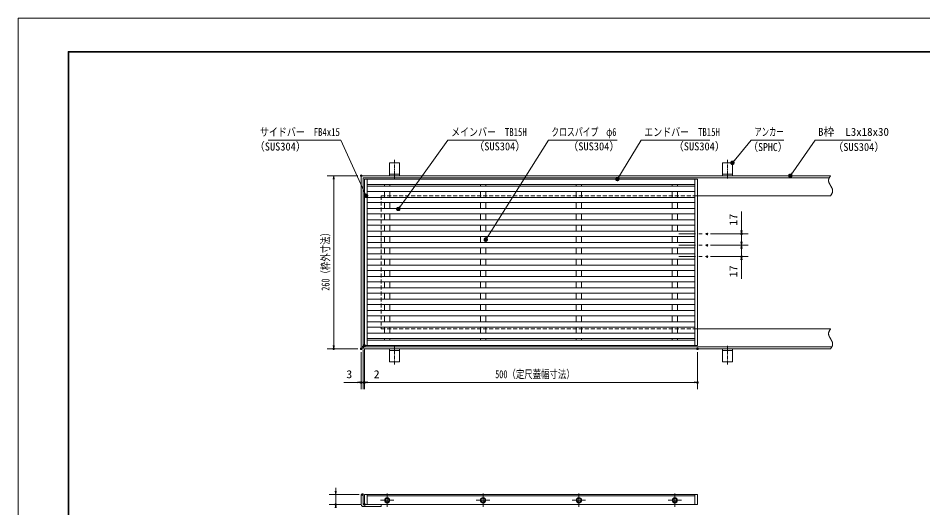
# Model space of a CAD drawing. Units: millimetres, scale not verified. Extents: x -1050 to 1050, y -742 to 742.
# Drawn here: x -1050 to 309, y 7 to 742 of the extents above; entities that cross this region are included whole.
import ezdxf
from ezdxf.enums import TextEntityAlignment as Align

# ---------------------------------------------------------------- set-up
doc = ezdxf.new("R2010")
doc.units = ezdxf.units.MM
doc.header["$LTSCALE"] = 5
doc.header["$PDMODE"] = 32
doc.header["$PDSIZE"] = 2.5
for name, pattern in [('CHAIN1', [8, 5, -1, 1, -1]), ('DASHED1', [1.8, 1.2, -0.6]), ('DOUBLE_CHAIN1', [8.8, 5, -1, 0.6, -0.6, 0.6, -1])]:
    doc.linetypes.add(name, pattern=pattern)
for name, color, linetype, lineweight in [('0-0_7-図\u3000枠', 4, 'Continuous', 9), ('0-1_寸法注釈', 2, 'Continuous', 9), ('0-2_0', 2, 'Continuous', 9), ('0-3_DEFPOINTS', 134, 'Continuous', 9), ('0-4_アンカー', 7, 'Continuous', 9), ('0-5_枠', 7, 'Continuous', 9), ('0-6_想像線', 134, 'DOUBLE_CHAIN1', 9), ('0-8_蓋', 5, 'Continuous', 9), ('0-9_中心線', 6, 'CHAIN1', 9), ('0-A_溝開口', 4, 'DASHED1', 9)]:
    doc.layers.add(name, color=color, linetype=linetype, lineweight=lineweight)
doc.styles.add('ＭＳ ゴシック', font='')
doc.styles.get('ＭＳ ゴシック').set_extended_font_data('MS Gothic')

# ---------------------------------------------------------------- blocks, each defined once
blk = doc.blocks.new('_OPEN')
at = {"layer": '0-2_0'}
blk.add_line((0, 0), (-5, 0), dxfattribs=at)
blk.add_lwpolyline([(-5, 0.833), (0, 0), (-5, -0.833)], dxfattribs=at)
blk = doc.blocks.new('A$C5D7C781A')
at = {"layer": '0-4_アンカー', "color": 6, "linetype": 'CHAIN1'}
blk.add_line((37.5, 140.11), (37.5, 0), dxfattribs=at)
at = {"layer": '0-4_アンカー'}
for p, q in [((0, 118.78), (0, 22.26)), ((0, 118.78), (75, 118.78)), ((75, 118.78), (75, 22.26)), ((75, 33.76), (0, 33.76)), ((0, 22.26), (75, 22.26))]:
    blk.add_line(p, q, dxfattribs=at)
blk = doc.blocks.new('_Dot')
at = {"layer": '0-2_0'}
for p, q in [((-2.5, 0), (-5, 0)), ((2.445, 0.5), (-2.445, 0.5)), ((1.997, 1.5), (-1.997, 1.5)), ((2.289, -0.995), (-2.289, -0.995)), ((1.499, -1.995), (-1.499, -1.995))]:
    blk.add_line(p, q, dxfattribs=at)
for points in [[(2.5, 0), (2.48, 0.313), (2.421, 0.622), (2.324, 0.92), (2.191, 1.204), (2.023, 1.469), (1.822, 1.711), (1.594, 1.926), (1.34, 2.111), (1.064, 2.262), (0.773, 2.378), (0.468, 2.456), (0.157, 2.495), (-0.157, 2.495), (-0.468, 2.456), (-0.773, 2.378), (-1.064, 2.262), (-1.34, 2.111), (-1.594, 1.926), (-1.822, 1.711), (-2.023, 1.469), (-2.191, 1.204), (-2.324, 0.92), (-2.421, 0.622), (-2.48, 0.313), (-2.5, 0), (0, 0)], [(-2.5, 0), (-2.48, -0.313), (-2.421, -0.622), (-2.324, -0.92), (-2.191, -1.204), (-2.023, -1.469), (-1.822, -1.711), (-1.594, -1.926), (-1.34, -2.111), (-1.064, -2.262), (-0.773, -2.378), (-0.468, -2.456), (-0.157, -2.495), (0.157, -2.495), (0.468, -2.456), (0.773, -2.378), (1.064, -2.262), (1.34, -2.111), (1.594, -1.926), (1.822, -1.711), (2.023, -1.469), (2.191, -1.204), (2.324, -0.92), (2.421, -0.622), (2.48, -0.313), (2.5, 0), (0, 0)]]:
    blk.add_lwpolyline(points, close=True, dxfattribs=at)

msp = doc.modelspace()

# ---------------------------------------------------------------- linework, layer by layer
at = {"layer": '0-0_7-図\u3000枠'}
for p, q in [((-975, -692.5), (-975, 692.5)), ((-973.75, -691.25), (-973.75, 691.25)), ((-973.75, 691.25), (998.75, 691.25))]:
    msp.add_line(p, q, dxfattribs=at)
msp.add_lwpolyline([(-975, 692.5), (1000, 692.5), (1000, -692.5)], dxfattribs=at)
at = {"layer": '0-1_寸法注釈'}
for p, q in [((-539.657, 505.84), (-585.996, 505.84)), ((-575.996, 500.84), (-575.996, 250.84)), ((36.528, 423.34), (36.528, 451.877)), ((-10.278, 418.34), (46.528, 418.34)), ((36.528, 401.34), (36.528, 418.34)), ((36.528, 406.34), (36.528, 411.34)), ((-10.278, 401.34), (46.528, 401.34)), ((-10.278, 401.34), (46.528, 401.34)), ((36.528, 401.34), (36.528, 384.34)), ((36.528, 396.34), (36.528, 391.34)), ((-10.278, 384.34), (46.528, 384.34)), ((36.528, 379.34), (36.528, 350.803)), ((-539.657, 245.84), (-585.996, 245.84)), ((-529.657, 245.84), (-529.657, 185.388)), ((-529.657, 245.84), (-529.657, 185.388)), ((-534.657, 240.84), (-534.657, 185.388)), ((-531.657, 243.84), (-531.657, 185.388)), ((-531.657, 243.84), (-531.657, 185.388)), ((-29.657, 240.84), (-29.657, 185.388)), ((-539.657, 195.388), (-560.77, 195.388)), ((-536.657, 195.388), (-541.657, 195.388)), ((-531.657, 195.388), (-534.657, 195.388)), ((-531.657, 195.388), (-529.657, 195.388)), ((-526.657, 195.388), (-521.657, 195.388)), ((-524.657, 195.388), (-34.657, 195.388)), ((-524.657, 195.388), (-503.543, 195.388)), ((-572.942, 31.967), (-572.942, 36.967)), ((-537.657, 26.967), (-582.942, 26.967)), ((-572.942, 26.967), (-572.942, 11.967)), ((-534.657, 11.967), (-582.942, 11.967))]:
    msp.add_line(p, q, dxfattribs=at)
for points in [[(-674.567, 559.114), (-565.343, 559.114), (-527.833, 476.687)], [(-301.222, 559.114), (-404.429, 559.114), (-478.391, 456.647)], [(-150.126, 559.114), (-253.333, 559.114), (-347.119, 410.574)], [(-11.14, 559.114), (-114.347, 559.114), (-149.397, 501.687)], [(100.272, 559.333), (51.218, 559.333), (23.495, 525.903)], [(230.591, 559.333), (147.24, 559.333), (110.457, 506.653)]]:
    msp.add_lwpolyline(points, dxfattribs=at)
at = {"layer": '0-3_DEFPOINTS'}
msp.add_lwpolyline([(-1050, -742.5), (-1050, 742.5), (1050, 742.5), (1050, -742.5)], close=True, dxfattribs=at)
for p in [(-534.657, 505.84), (-15.278, 418.34), (36.528, 418.34), (-15.278, 401.34), (-15.278, 384.34), (36.528, 384.34), (-575.996, 245.84), (-534.657, 245.84), (-534.657, 245.84), (-531.657, 248.84), (-529.657, 250.84), (-29.657, 245.84), (-534.657, 195.388), (-529.657, 195.388), (-29.657, 195.388), (-532.657, 26.967), (-572.942, 11.967), (-529.657, 11.967)]:
    msp.add_point(p, dxfattribs=at)
at = {"layer": '0-5_枠'}
for p, q in [((-534.657, 505.84), (170.343, 505.84)), ((-534.657, 505.84), (-534.657, 245.84)), ((-531.657, 502.84), (168.507, 502.84)), ((-531.657, 502.84), (-531.657, 248.84)), ((-29.657, 475.84), (170.343, 475.84)), ((-29.657, 275.84), (170.343, 275.84)), ((-534.657, 245.84), (170.343, 245.84)), ((-531.657, 248.84), (172.18, 248.84)), ((-531.657, 26.967), (-534.657, 26.967)), ((-534.657, 26.967), (-534.657, 11.967)), ((-531.657, 11.967), (-531.657, 26.967)), ((-504.657, 11.967), (-531.657, 11.967)), ((-504.657, 8.967), (-531.657, 8.967)), ((-504.657, 11.967), (-504.657, 8.967))]:
    msp.add_line(p, q, dxfattribs=at)
msp.add_arc((-531.657, 11.967), 3, 180, 270, dxfattribs=at)
at = {"layer": '0-6_想像線'}
for points in [[(170.343, 505.84), (170.152, 505.547), (169.962, 505.253), (169.773, 504.96), (169.586, 504.666), (169.401, 504.372), (169.22, 504.079), (169.042, 503.785), (168.87, 503.491), (168.702, 503.196), (168.54, 502.902), (168.385, 502.607), (168.237, 502.312), (168.096, 502.017), (167.964, 501.722), (167.841, 501.426), (167.728, 501.13), (167.626, 500.834), (167.534, 500.537), (167.454, 500.239), (167.386, 499.942), (167.331, 499.644), (167.29, 499.345), (167.264, 499.046), (167.251, 498.746), (167.254, 498.446), (167.269, 498.146), (167.299, 497.845), (167.34, 497.543), (167.394, 497.241), (167.459, 496.939), (167.536, 496.637), (167.623, 496.334), (167.719, 496.03), (167.825, 495.727), (167.94, 495.423), (168.063, 495.118), (168.194, 494.814), (168.332, 494.509), (168.476, 494.204)], [(168.476, 494.204), (168.627, 493.899), (168.783, 493.594), (168.944, 493.288), (169.109, 492.982), (169.278, 492.677), (169.451, 492.371), (169.626, 492.065), (169.803, 491.759), (169.982, 491.452), (170.163, 491.146), (170.343, 490.84)], [(172.21, 487.476), (172.06, 487.781), (171.904, 488.086), (171.743, 488.392), (171.578, 488.698), (171.408, 489.003), (171.236, 489.309), (171.061, 489.615), (170.883, 489.921), (170.704, 490.228), (170.524, 490.534), (170.343, 490.84)], [(170.343, 475.84), (170.534, 476.133), (170.725, 476.427), (170.914, 476.72), (171.101, 477.014), (171.285, 477.308), (171.467, 477.601), (171.644, 477.895), (171.817, 478.189), (171.985, 478.484), (172.146, 478.778), (172.302, 479.073), (172.45, 479.368), (172.59, 479.663), (172.722, 479.958), (172.845, 480.254), (172.958, 480.55), (173.061, 480.847), (173.153, 481.143), (173.233, 481.441), (173.3, 481.738), (173.355, 482.036), (173.396, 482.335), (173.423, 482.634), (173.435, 482.934), (173.433, 483.234), (173.417, 483.534), (173.388, 483.835), (173.346, 484.137), (173.292, 484.439), (173.227, 484.741), (173.151, 485.043), (173.064, 485.346), (172.967, 485.65), (172.861, 485.953), (172.747, 486.257), (172.623, 486.562), (172.493, 486.866), (172.355, 487.171), (172.21, 487.476)], [(170.343, 275.84), (170.152, 275.547), (169.962, 275.253), (169.773, 274.96), (169.586, 274.666), (169.401, 274.372), (169.22, 274.079), (169.042, 273.785), (168.87, 273.491), (168.702, 273.196), (168.54, 272.902), (168.385, 272.607), (168.237, 272.312), (168.096, 272.017), (167.964, 271.722), (167.841, 271.426), (167.728, 271.13), (167.626, 270.834), (167.534, 270.537), (167.454, 270.239), (167.386, 269.942), (167.331, 269.644), (167.29, 269.345), (167.264, 269.046), (167.251, 268.746), (167.254, 268.446), (167.269, 268.146), (167.299, 267.845), (167.34, 267.543), (167.394, 267.241), (167.459, 266.939), (167.536, 266.637), (167.623, 266.334), (167.719, 266.03), (167.825, 265.727), (167.94, 265.423), (168.063, 265.118), (168.194, 264.814), (168.332, 264.509), (168.476, 264.204)], [(168.476, 264.204), (168.627, 263.899), (168.783, 263.594), (168.944, 263.288), (169.109, 262.982), (169.278, 262.677), (169.451, 262.371), (169.626, 262.065), (169.803, 261.759), (169.982, 261.452), (170.163, 261.146), (170.343, 260.84)], [(172.21, 257.476), (172.06, 257.781), (171.904, 258.086), (171.743, 258.392), (171.578, 258.698), (171.408, 259.003), (171.236, 259.309), (171.061, 259.615), (170.883, 259.921), (170.704, 260.228), (170.524, 260.534), (170.343, 260.84)], [(170.343, 245.84), (170.534, 246.133), (170.725, 246.427), (170.914, 246.72), (171.101, 247.014), (171.285, 247.308), (171.467, 247.601), (171.644, 247.895), (171.817, 248.189), (171.985, 248.484), (172.146, 248.778), (172.302, 249.073), (172.45, 249.368), (172.59, 249.663), (172.722, 249.958), (172.845, 250.254), (172.958, 250.55), (173.061, 250.847), (173.153, 251.143), (173.233, 251.441), (173.3, 251.738), (173.355, 252.036), (173.396, 252.335), (173.423, 252.634), (173.435, 252.934), (173.433, 253.234), (173.417, 253.534), (173.388, 253.835), (173.346, 254.137), (173.292, 254.439), (173.227, 254.741), (173.151, 255.043), (173.064, 255.346), (172.967, 255.65), (172.861, 255.953), (172.747, 256.257), (172.623, 256.562), (172.493, 256.866), (172.355, 257.171), (172.21, 257.476)]]:
    msp.add_lwpolyline(points, dxfattribs=at)
at = {"layer": '0-8_蓋'}
for p, q in [((-529.657, 500.84), (-29.657, 500.84)), ((-529.657, 250.84), (-529.657, 500.84)), ((-525.657, 250.84), (-525.657, 500.84)), ((-525.657, 492.84), (-33.657, 492.84)), ((-525.657, 490.34), (-33.657, 490.34)), ((-499.657, 492.84), (-499.657, 490.34)), ((-491.657, 492.84), (-491.657, 490.34)), ((-355.657, 492.84), (-355.657, 490.34)), ((-347.657, 492.84), (-347.657, 490.34)), ((-211.657, 492.84), (-211.657, 490.34)), ((-203.657, 492.84), (-203.657, 490.34)), ((-67.657, 492.84), (-67.657, 490.34)), ((-59.657, 492.84), (-59.657, 490.34)), ((-33.657, 250.84), (-33.657, 500.84)), ((-29.657, 250.84), (-29.657, 500.84)), ((-525.657, 482.34), (-33.657, 482.34)), ((-499.657, 482.34), (-499.657, 473.34)), ((-491.657, 482.34), (-491.657, 473.34)), ((-355.657, 482.34), (-355.657, 473.34)), ((-347.657, 482.34), (-347.657, 473.34)), ((-211.657, 482.34), (-211.657, 473.34)), ((-203.657, 482.34), (-203.657, 473.34)), ((-67.657, 482.34), (-67.657, 473.34)), ((-59.657, 482.34), (-59.657, 473.34)), ((-525.657, 473.34), (-33.657, 473.34)), ((-525.657, 465.34), (-33.657, 465.34)), ((-499.657, 465.34), (-499.657, 456.34)), ((-491.657, 465.34), (-491.657, 456.34)), ((-355.657, 465.34), (-355.657, 456.34)), ((-347.657, 465.34), (-347.657, 456.34)), ((-211.657, 465.34), (-211.657, 456.34)), ((-203.657, 465.34), (-203.657, 456.34)), ((-67.657, 465.34), (-67.657, 456.34)), ((-59.657, 465.34), (-59.657, 456.34)), ((-525.657, 456.34), (-33.657, 456.34)), ((-525.657, 448.34), (-33.657, 448.34)), ((-525.657, 439.34), (-33.657, 439.34)), ((-499.657, 448.34), (-499.657, 439.34)), ((-491.657, 448.34), (-491.657, 439.34)), ((-355.657, 448.34), (-355.657, 439.34)), ((-347.657, 448.34), (-347.657, 439.34)), ((-211.657, 448.34), (-211.657, 439.34)), ((-203.657, 448.34), (-203.657, 439.34)), ((-67.657, 448.34), (-67.657, 439.34)), ((-59.657, 448.34), (-59.657, 439.34)), ((-525.657, 431.34), (-33.657, 431.34)), ((-525.657, 422.34), (-33.657, 422.34)), ((-499.657, 431.34), (-499.657, 422.34)), ((-491.657, 431.34), (-491.657, 422.34)), ((-355.657, 431.34), (-355.657, 422.34)), ((-347.657, 431.34), (-347.657, 422.34)), ((-211.657, 431.34), (-211.657, 422.34)), ((-203.657, 431.34), (-203.657, 422.34)), ((-67.657, 431.34), (-67.657, 422.34)), ((-59.657, 431.34), (-59.657, 422.34)), ((-525.657, 414.34), (-33.657, 414.34)), ((-499.657, 414.34), (-499.657, 405.34)), ((-491.657, 414.34), (-491.657, 405.34)), ((-355.657, 414.34), (-355.657, 405.34)), ((-347.657, 414.34), (-347.657, 405.34)), ((-211.657, 414.34), (-211.657, 405.34)), ((-203.657, 414.34), (-203.657, 405.34)), ((-67.657, 414.34), (-67.657, 405.34)), ((-59.657, 414.34), (-59.657, 405.34)), ((-525.657, 405.34), (-33.657, 405.34)), ((-525.657, 397.34), (-33.657, 397.34)), ((-499.657, 397.34), (-499.657, 388.34)), ((-491.657, 397.34), (-491.657, 388.34)), ((-355.657, 397.34), (-355.657, 388.34)), ((-347.657, 397.34), (-347.657, 388.34)), ((-211.657, 397.34), (-211.657, 388.34)), ((-203.657, 397.34), (-203.657, 388.34)), ((-67.657, 397.34), (-67.657, 388.34)), ((-59.657, 397.34), (-59.657, 388.34)), ((-525.657, 388.34), (-33.657, 388.34)), ((-525.657, 380.34), (-33.657, 380.34)), ((-525.657, 371.34), (-33.657, 371.34)), ((-499.657, 380.34), (-499.657, 371.34)), ((-491.657, 380.34), (-491.657, 371.34)), ((-355.657, 380.34), (-355.657, 371.34)), ((-347.657, 380.34), (-347.657, 371.34)), ((-211.657, 380.34), (-211.657, 371.34)), ((-203.657, 380.34), (-203.657, 371.34)), ((-67.657, 380.34), (-67.657, 371.34)), ((-59.657, 380.34), (-59.657, 371.34)), ((-525.657, 363.34), (-33.657, 363.34)), ((-525.657, 354.34), (-33.657, 354.34)), ((-499.657, 354.34), (-499.657, 363.34)), ((-491.657, 354.34), (-491.657, 363.34)), ((-355.657, 354.34), (-355.657, 363.34)), ((-347.657, 354.34), (-347.657, 363.34)), ((-211.657, 354.34), (-211.657, 363.34)), ((-203.657, 354.34), (-203.657, 363.34)), ((-67.657, 354.34), (-67.657, 363.34)), ((-59.657, 354.34), (-59.657, 363.34)), ((-525.657, 346.34), (-33.657, 346.34)), ((-499.657, 337.34), (-499.657, 346.34)), ((-491.657, 337.34), (-491.657, 346.34)), ((-355.657, 337.34), (-355.657, 346.34)), ((-347.657, 337.34), (-347.657, 346.34)), ((-211.657, 337.34), (-211.657, 346.34)), ((-203.657, 337.34), (-203.657, 346.34)), ((-67.657, 337.34), (-67.657, 346.34)), ((-59.657, 337.34), (-59.657, 346.34)), ((-525.657, 337.34), (-33.657, 337.34)), ((-525.657, 329.34), (-33.657, 329.34)), ((-499.657, 320.34), (-499.657, 329.34)), ((-491.657, 320.34), (-491.657, 329.34)), ((-355.657, 320.34), (-355.657, 329.34)), ((-347.657, 320.34), (-347.657, 329.34)), ((-211.657, 320.34), (-211.657, 329.34)), ((-203.657, 320.34), (-203.657, 329.34)), ((-67.657, 320.34), (-67.657, 329.34)), ((-59.657, 320.34), (-59.657, 329.34)), ((-525.657, 320.34), (-33.657, 320.34)), ((-525.657, 312.34), (-33.657, 312.34)), ((-525.657, 303.34), (-33.657, 303.34)), ((-499.657, 303.34), (-499.657, 312.34)), ((-491.657, 303.34), (-491.657, 312.34)), ((-355.657, 303.34), (-355.657, 312.34)), ((-347.657, 303.34), (-347.657, 312.34)), ((-211.657, 303.34), (-211.657, 312.34)), ((-203.657, 303.34), (-203.657, 312.34)), ((-67.657, 303.34), (-67.657, 312.34)), ((-59.657, 303.34), (-59.657, 312.34)), ((-525.657, 295.34), (-33.657, 295.34)), ((-525.657, 286.34), (-33.657, 286.34)), ((-499.657, 286.34), (-499.657, 295.34)), ((-491.657, 286.34), (-491.657, 295.34)), ((-355.657, 286.34), (-355.657, 295.34)), ((-347.657, 286.34), (-347.657, 295.34)), ((-211.657, 286.34), (-211.657, 295.34)), ((-203.657, 286.34), (-203.657, 295.34)), ((-67.657, 286.34), (-67.657, 295.34)), ((-59.657, 286.34), (-59.657, 295.34)), ((-525.657, 278.34), (-33.657, 278.34)), ((-499.657, 269.34), (-499.657, 278.34)), ((-491.657, 269.34), (-491.657, 278.34)), ((-355.657, 269.34), (-355.657, 278.34)), ((-347.657, 269.34), (-347.657, 278.34)), ((-211.657, 269.34), (-211.657, 278.34)), ((-203.657, 269.34), (-203.657, 278.34)), ((-67.657, 269.34), (-67.657, 278.34)), ((-59.657, 269.34), (-59.657, 278.34)), ((-525.657, 269.34), (-33.657, 269.34)), ((-525.657, 261.34), (-33.657, 261.34)), ((-525.657, 258.84), (-33.657, 258.84)), ((-499.657, 258.84), (-499.657, 261.34)), ((-491.657, 258.84), (-491.657, 261.34)), ((-355.657, 258.84), (-355.657, 261.34)), ((-347.657, 258.84), (-347.657, 261.34)), ((-211.657, 258.84), (-211.657, 261.34)), ((-203.657, 258.84), (-203.657, 261.34)), ((-67.657, 258.84), (-67.657, 261.34)), ((-59.657, 258.84), (-59.657, 261.34)), ((-529.657, 250.84), (-29.657, 250.84)), ((-529.657, 26.967), (-29.657, 26.967)), ((-529.657, 26.967), (-529.657, 11.967)), ((-525.657, 26.967), (-525.657, 11.967)), ((-525.657, 24.967), (-33.657, 24.967)), ((-33.657, 26.967), (-33.657, 11.967)), ((-29.657, 26.967), (-29.657, 11.967)), ((-529.657, 11.967), (-29.657, 11.967))]:
    msp.add_line(p, q, dxfattribs=at)
for centre, radius in [((-495.657, 18.467), 4), ((-495.657, 18.467), 3), ((-351.657, 18.467), 4), ((-351.657, 18.467), 3), ((-207.657, 18.467), 4), ((-207.657, 18.467), 3), ((-63.657, 18.467), 4), ((-63.657, 18.467), 3)]:
    msp.add_circle(centre, radius, dxfattribs=at)
at = {"layer": '0-9_中心線'}
for p, q in [((-57.535, 418.34), (-15.278, 418.34)), ((-57.535, 401.34), (-15.278, 401.34)), ((-57.535, 384.34), (-15.278, 384.34)), ((-495.657, 28.577), (-495.657, 8.357)), ((-351.657, 28.577), (-351.657, 8.357)), ((-207.657, 28.577), (-207.657, 8.357)), ((-63.657, 8.357), (-63.657, 28.577)), ((-505.767, 18.467), (-485.547, 18.467)), ((-361.767, 18.467), (-341.547, 18.467)), ((-217.767, 18.467), (-197.547, 18.467)), ((-73.767, 18.467), (-53.547, 18.467))]:
    msp.add_line(p, q, dxfattribs=at)
at = {"layer": '0-A_溝開口'}
for p, q in [((-504.657, 475.84), (-29.657, 475.84)), ((-504.657, 475.84), (-504.657, 275.84)), ((-504.657, 275.84), (-29.657, 275.84))]:
    msp.add_line(p, q, dxfattribs=at)

# ---------------------------------------------------------------- block references
at = {"layer": '0-1_寸法注釈'}
for name, p, rotation in [('_Dot', (22.843, 525.144), 229.33113), ('_OPEN', (-575.996, 505.84), 90), ('_Dot', (-149.928, 500.84), 237.88131), ('_Dot', (109.875, 505.84), 234.35189), ('_Dot', (-527.409, 475.781), 295.0425), ('_Dot', (-478.981, 455.84), 233.81203), ('_OPEN', (36.528, 418.34), 270), ('_Dot', (-347.657, 409.731), 237.45743), ('_OPEN', (36.528, 401.34), 270), ('_OPEN', (36.528, 401.34), 90), ('_OPEN', (36.528, 384.34), 90), ('_OPEN', (-575.996, 245.84), 270), ('_OPEN', (-531.657, 195.388), 180), ('_OPEN', (-529.657, 195.388), 180), ('_OPEN', (-529.657, 195.388), 180), ('_OPEN', (-572.942, 26.967), 270), ('_OPEN', (-572.942, 11.967), 90)]:
    msp.add_blockref(name, p, dxfattribs=dict(at, rotation=rotation))
for p in [(-534.657, 195.388), (-531.657, 195.388), (-29.657, 195.388)]:
    msp.add_blockref('_OPEN', p, dxfattribs=at)
at = {"layer": '0-4_アンカー', "xscale": 0.2, "yscale": 0.2}
for p in [(-492.157, 501.388), (7.843, 501.388)]:
    msp.add_blockref('A$C5D7C781A', p, dxfattribs=at)
at = {"layer": '0-4_アンカー', "xscale": -0.2, "yscale": 0.2, "rotation": 180}
for p in [(-492.157, 250.292), (7.843, 250.292)]:
    msp.add_blockref('A$C5D7C781A', p, dxfattribs=at)

# ---------------------------------------------------------------- texts
at = {"layer": '0-1_寸法注釈', "color": 7, "style": 'ＭＳ ゴシック'}
for s, height, width, p in [('サイドバー\u3000FB4x15', 12.02, 0.8, (-686.711, 561.801)), ('メインバー\u3000TB15H', 12.03, 0.8, (-399.652, 561.801)), ('クロスパイプ\u3000φ6', 12.03, 0.7, (-249.167, 561.801)), ('エンドバー\u3000TB15H', 12.03, 0.8, (-109.569, 561.801)), ('アンカー', 12.02, 0.65, (55.996, 562.02)), ('（SUS304）', 12.02, 0.95, (-695.036, 540.009)), ('（SUS304）', 12.02, 0.95, (-365.405, 540.246)), ('（SUS304）', 12.02, 0.95, (-224.154, 540.246)), ('（SUS304）', 12.02, 0.95, (-65.727, 540.246)), ('（SPHC）', 12.02, 0.9, (46.722, 539.23)), ('（SUS304）', 12.02, 0.95, (173.811, 539.284)), ('3', 12.02, 1.1, (-557.08, 198.075)), ('2', 12.02, 1.1, (-515.967, 198.075)), ('500（定尺蓋幅寸法）', 12.03, 0.75, (-333.454, 198.075))]:
    msp.add_text(s, height=height, dxfattribs=dict(at, width=width)).set_placement(p, align=Align.BOTTOM_LEFT)
msp.add_text('B枠\u3000L3x18x30', height=12.03, dxfattribs=at).set_placement((151.493, 562.02), align=Align.BOTTOM_LEFT)
for s, height, width, p in [('17', 12.02, 1.1, (33.841, 430.72)), ('260（枠外寸法）', 12.03, 0.75, (-578.683, 333.047)), ('17', 12.02, 1.1, (33.841, 353.183))]:
    msp.add_text(s, height=height, rotation=90, dxfattribs=dict(at, width=width)).set_placement(p, align=Align.BOTTOM_LEFT)

doc.saveas('drawing.dxf')
